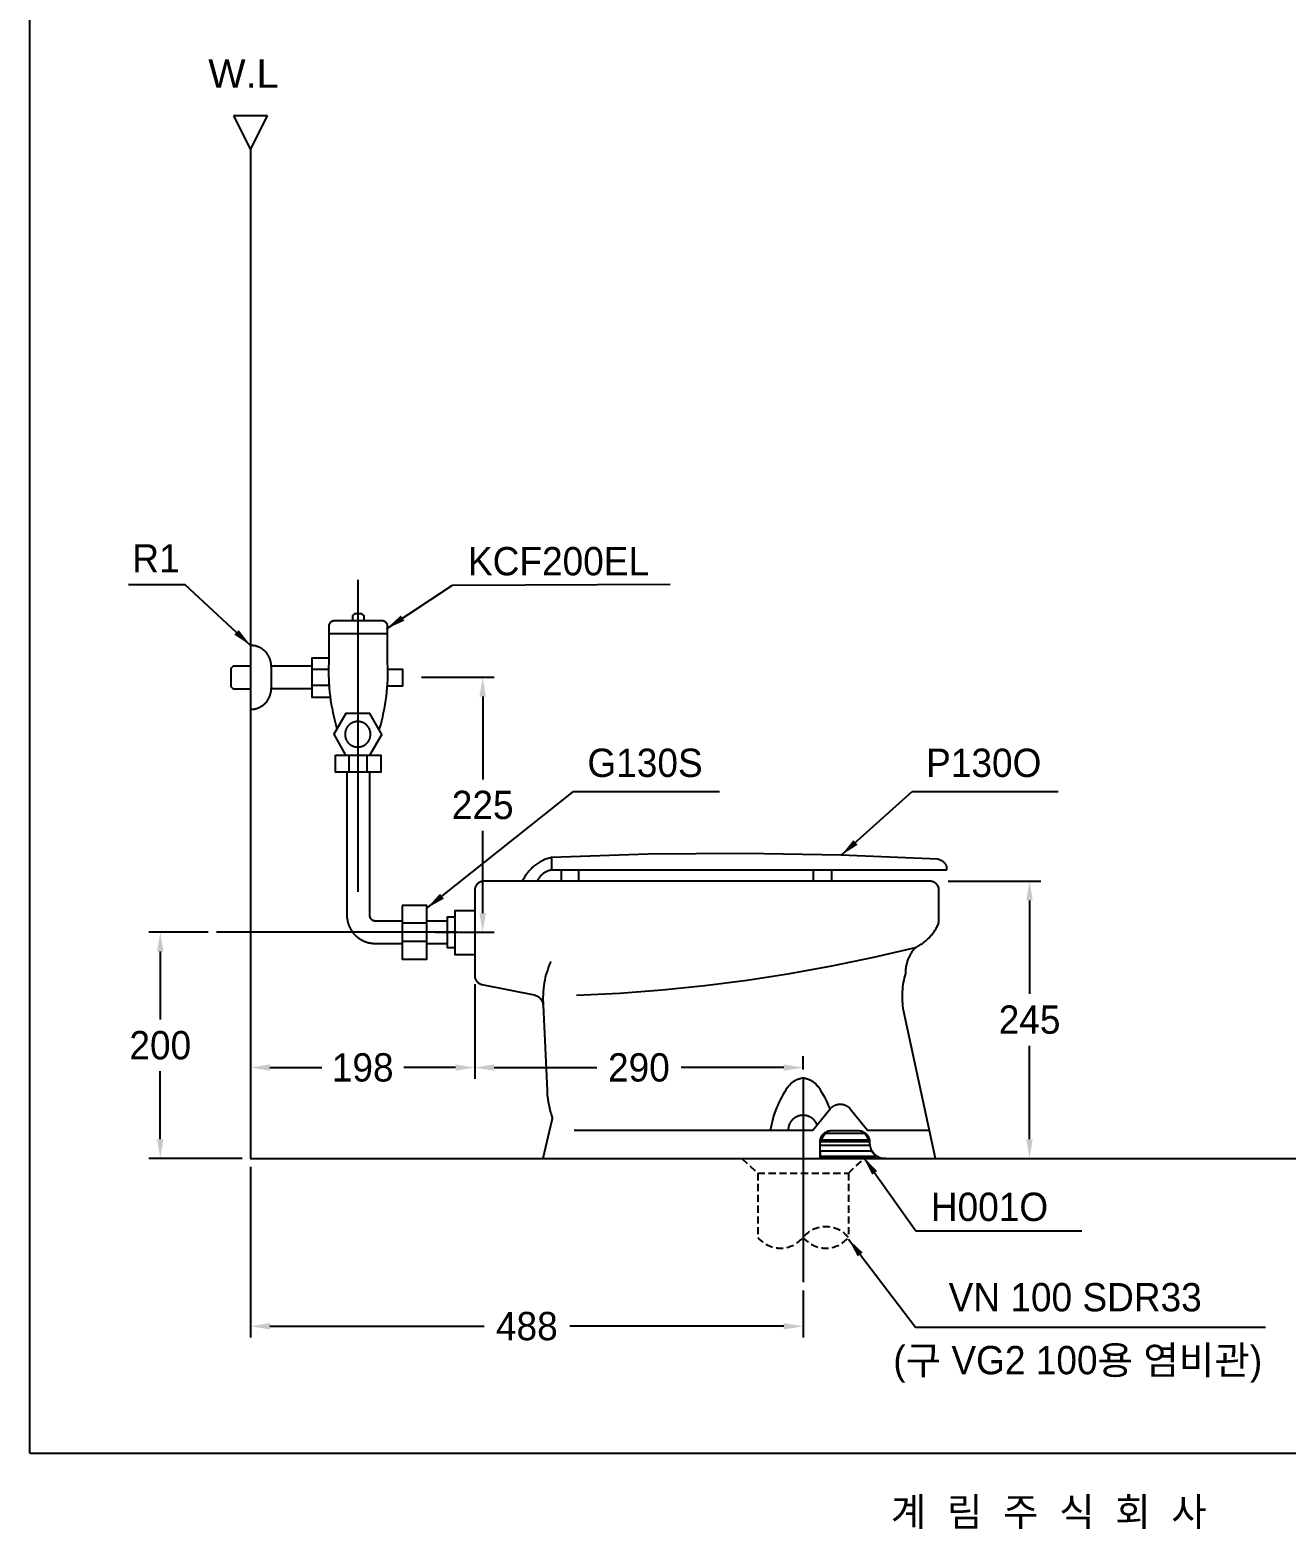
# Model space of a CAD drawing. Header units: millimetres. Extents: x 0 to 1800, y -67 to 2530.
# Drawn here: x 0 to 1110, y -67 to 1257 of the extents above; entities that cross this region are included whole.
import ezdxf
from ezdxf.enums import TextEntityAlignment as Align
from ezdxf.lldxf.tags import DXFTag

# ---------------------------------------------------------------- set-up
doc = ezdxf.new("R2010")
doc.units = ezdxf.units.MM
doc.linetypes.add('DASHED2', pattern=[9.525, 6.35, -3.175])
for name, color, linetype in [('TEXT', 7, 'Continuous'), ('내부선 및 부속', 4, 'Continuous'), ('도각라인', 255, 'Continuous'), ('외형선', 3, 'Continuous'), ('점선', 6, 'DASHED2'), ('중심선', 1, 'DASHED'), ('치수선', 7, 'Continuous')]:
    doc.layers.add(name, color=color, linetype=linetype)
doc.styles.add('____', font='')
doc.styles.add('타이틀', font='H2GTRM.TTF', dxfattribs={"height": 25})
doc.styles.get('____').set_extended_font_data('굴림')
tags = doc.linetypes.add('DASHDOT', pattern=[70, 31, -13, 13, -13]).pattern_tags.tags
tags[10:11] = [DXFTag(74, 4), DXFTag(75, 0), DXFTag(340, '0'), DXFTag(46, 0.0), DXFTag(50, 0.0), DXFTag(44, 0.0), DXFTag(45, 0.0)]
tags[8:9] = [DXFTag(74, 4), DXFTag(75, 0), DXFTag(340, '0'), DXFTag(46, 0.0), DXFTag(50, 0.0), DXFTag(44, 0.0), DXFTag(45, 0.0)]
tags[6:7] = [DXFTag(74, 4), DXFTag(75, 0), DXFTag(340, '0'), DXFTag(46, 0.0), DXFTag(50, 0.0), DXFTag(44, 0.0), DXFTag(45, 0.0)]
tags[4:5] = [DXFTag(74, 4), DXFTag(75, 0), DXFTag(340, '0'), DXFTag(46, 0.0), DXFTag(50, 0.0), DXFTag(44, 0.0), DXFTag(45, 0.0)]
tags = doc.linetypes.add('DASHED', pattern=[25.72, 12.86, -12.86]).pattern_tags.tags
tags[6:7] = [DXFTag(74, 4), DXFTag(75, 0), DXFTag(340, '0'), DXFTag(46, 0.0), DXFTag(50, 0.0), DXFTag(44, 0.0), DXFTag(45, 0.0)]
tags[4:5] = [DXFTag(74, 4), DXFTag(75, 0), DXFTag(340, '0'), DXFTag(46, 0.0), DXFTag(50, 0.0), DXFTag(44, 0.0), DXFTag(45, 0.0)]
doc.dimstyles.new('MSADIM', dxfattribs={"dimtxt": 33, "dimasz": 17, "dimexe": 10, "dimexo": 7.5, "dimgap": 10, "dimtad": 0, "dimtih": 1, "dimtoh": 1, "dimdec": 0, "dimzin": 1, "dimdsep": 46, "dimtxsty": '____', "dimcen": 11.25, "dimadec": 0, "dimazin": 0, "dimtfac": 1, "dimtdec": 0, "dimtix": 1, "dimtmove": 0, "dimatfit": 3, "dimfxl": 0, "dimtolj": 1, "dimtzin": 1, "dimarcsym": 0})

# ---------------------------------------------------------------- blocks, each defined once
blk = doc.blocks.new('*D2')
at = {"layer": '치수선', "color": 0, "linetype": 'Continuous', "lineweight": -2}
for p, q in [((811.2, 505.4), (893, 505.4)), ((883, 488.4), (883, 405.7)), ((883, 277.4), (883, 360)), ((807.4, 260.4), (893, 260.4))]:
    blk.add_line(p, q, dxfattribs=at)
at = {"layer": '치수선', "color": 0, "linetype": 'Continuous'}
for points in [[(880.1, 488.4), (885.8, 488.4), (883, 505.4)], [(880.1, 277.4), (885.8, 277.4), (883, 260.4)]]:
    blk.add_solid(points, dxfattribs=at)
at = {"layer": '치수선', "color": 0, "linetype": 'Continuous', "insert": (883, 382.9), "char_height": 25, "attachment_point": 5, "style": '____'}
blk.add_mtext('\\A1;245', dxfattribs=at)
blk = doc.blocks.new('*D4')
at = {"layer": '치수선', "color": 0, "linetype": 'Continuous', "lineweight": -2}
for p, q in [((345.8, 685.4), (409.9, 685.4)), ((399.9, 668.4), (399.9, 595.3)), ((399.9, 477.2), (399.9, 549.7)), ((358.1, 460.2), (409.9, 460.2))]:
    blk.add_line(p, q, dxfattribs=at)
at = {"layer": '치수선', "color": 0, "linetype": 'Continuous'}
for points in [[(397, 668.4), (402.7, 668.4), (399.9, 685.4)], [(397, 477.2), (402.7, 477.2), (399.9, 460.2)]]:
    blk.add_solid(points, dxfattribs=at)
at = {"layer": '치수선', "color": 0, "linetype": 'Continuous', "insert": (399.9, 572.5), "char_height": 25, "attachment_point": 5, "style": '____'}
blk.add_mtext('\\A1;225', dxfattribs=at)
blk = doc.blocks.new('*D6')
at = {"layer": '치수선', "color": 0, "linetype": 'Continuous', "lineweight": -2}
for p, q in [((392.9, 405.7), (392.9, 330.7)), ((194.9, 348.8), (194.9, 330.7)), ((211.9, 340.7), (257.8, 340.7)), ((375.9, 340.7), (330.1, 340.7))]:
    blk.add_line(p, q, dxfattribs=at)
at = {"layer": '치수선', "color": 0, "linetype": 'Continuous'}
for points in [[(211.9, 343.5), (211.9, 337.9), (194.9, 340.7)], [(375.9, 343.5), (375.9, 337.9), (392.9, 340.7)]]:
    blk.add_solid(points, dxfattribs=at)
at = {"layer": '치수선', "color": 0, "linetype": 'Continuous', "insert": (293.9, 340.7), "char_height": 25, "attachment_point": 5, "style": '____'}
blk.add_mtext('\\A1;198', dxfattribs=at)
blk = doc.blocks.new('*D37')
at = {"layer": '치수선', "color": 0, "linetype": 'Continuous', "lineweight": -2}
for p, q in [((392.9, 414.4), (392.9, 330.7)), ((682.9, 338.9), (682.9, 350.7)), ((409.9, 340.7), (500.6, 340.7)), ((665.9, 340.7), (575.2, 340.7))]:
    blk.add_line(p, q, dxfattribs=at)
at = {"layer": '치수선', "color": 0, "linetype": 'Continuous'}
for points in [[(409.9, 343.5), (409.9, 337.9), (392.9, 340.7)], [(665.9, 343.5), (665.9, 337.9), (682.9, 340.7)]]:
    blk.add_solid(points, dxfattribs=at)
at = {"layer": '치수선', "color": 0, "linetype": 'Continuous', "insert": (537.9, 340.7), "char_height": 25, "attachment_point": 5, "style": '____'}
blk.add_mtext('\\A1;290', dxfattribs=at)
blk = doc.blocks.new('*D38')
at = {"layer": '치수선', "color": 0, "linetype": 'Continuous', "lineweight": -2}
for p, q in [((194.9, 252.9), (194.9, 102.2)), ((682.9, 143.7), (682.9, 102.2)), ((211.9, 112.2), (401.1, 112.2)), ((665.9, 112.2), (476.8, 112.2))]:
    blk.add_line(p, q, dxfattribs=at)
at = {"layer": '치수선', "color": 0, "linetype": 'Continuous'}
for points in [[(211.9, 115), (211.9, 109.4), (194.9, 112.2)], [(665.9, 115), (665.9, 109.4), (682.9, 112.2)]]:
    blk.add_solid(points, dxfattribs=at)
at = {"layer": '치수선', "color": 0, "linetype": 'Continuous', "insert": (438.9, 112.2), "char_height": 25, "attachment_point": 5, "style": '____'}
blk.add_mtext('\\A1;488', dxfattribs=at)
blk = doc.blocks.new('*D39')
at = {"layer": '치수선', "color": 0, "linetype": 'Continuous', "lineweight": -2}
for p, q in [((157.4, 460.2), (105.1, 460.2)), ((115.1, 443.2), (115.1, 383.1)), ((115.1, 277.4), (115.1, 337.5)), ((187.4, 260.4), (105.1, 260.4))]:
    blk.add_line(p, q, dxfattribs=at)
at = {"layer": '치수선', "color": 0, "linetype": 'Continuous'}
for points in [[(112.3, 443.2), (117.9, 443.2), (115.1, 460.2)], [(112.3, 277.4), (117.9, 277.4), (115.1, 260.4)]]:
    blk.add_solid(points, dxfattribs=at)
at = {"layer": '치수선', "color": 0, "linetype": 'Continuous', "insert": (115.1, 360.3), "char_height": 25, "attachment_point": 5, "style": '____'}
blk.add_mtext('\\A1;200', dxfattribs=at)

msp = doc.modelspace()

# ---------------------------------------------------------------- linework, layer by layer
at = {"layer": '내부선 및 부속', "linetype": 'Continuous'}
for points in [[(295.1, 735.3), (295.1, 739.6), (293.1, 741.6), (286.8, 741.6), (284.8, 739.6), (284.8, 735.3)], [(315.9, 698), (315.9, 730.4), (315.9, 730.5), (315.9, 730.6), (315.9, 730.8), (315.9, 730.9), (315.9, 731), (315.9, 731.1), (315.9, 731.2), (315.8, 731.3), (315.8, 731.4), (315.8, 731.6), (315.7, 731.7), (315.7, 731.8), (315.7, 731.9), (315.6, 732), (315.6, 732.1), (315.5, 732.3), (315.5, 732.4), (315.4, 732.5), (315.4, 732.6), (315.3, 732.7), (315.3, 732.8), (315.2, 732.9), (315.1, 733), (315.1, 733.1), (315, 733.3), (314.9, 733.4), (314.8, 733.5), (314.7, 733.6), (314.7, 733.7), (314.6, 733.7), (314.5, 733.8), (314.4, 733.9), (314.3, 734), (314.2, 734.1), (314.1, 734.2), (314, 734.3), (313.9, 734.3), (313.8, 734.4), (313.7, 734.5), (313.6, 734.6), (313.5, 734.6), (313.3, 734.7), (313.2, 734.7), (313.1, 734.8), (313, 734.9), (312.9, 734.9), (312.8, 735), (312.7, 735), (312.5, 735), (312.4, 735.1), (312.3, 735.1), (312.2, 735.1), (312.1, 735.2), (312, 735.2), (311.8, 735.2), (311.7, 735.2), (311.6, 735.3), (311.5, 735.3), (311.4, 735.3), (311.3, 735.3), (311.2, 735.3), (311.1, 735.3), (268.9, 735.3), (268.8, 735.3), (268.7, 735.3), (268.6, 735.3), (268.5, 735.3), (268.4, 735.3), (268.3, 735.3), (268.1, 735.2), (268, 735.2), (267.9, 735.2), (267.8, 735.2), (267.7, 735.1), (267.6, 735.1), (267.4, 735.1), (267.3, 735), (267.2, 735), (267.1, 735), (267, 734.9), (266.9, 734.9), (266.8, 734.8), (266.6, 734.7), (266.5, 734.7), (266.4, 734.6), (266.3, 734.6), (266.2, 734.5), (266.1, 734.4), (266, 734.3), (265.9, 734.3), (265.8, 734.2), (265.7, 734.1), (265.6, 734), (265.5, 733.9), (265.4, 733.8), (265.3, 733.7), (265.2, 733.7), (265.1, 733.6), (265.1, 733.5), (265, 733.4), (264.9, 733.3), (264.8, 733.1), (264.8, 733), (264.7, 732.9), (264.6, 732.8), (264.6, 732.7), (264.5, 732.6), (264.4, 732.5), (264.4, 732.4), (264.3, 732.3), (264.3, 732.1), (264.2, 732), (264.2, 731.9), (264.2, 731.8), (264.1, 731.7), (264.1, 731.6), (264.1, 731.4), (264, 731.3), (264, 731.2), (264, 731.1), (264, 731), (264, 730.9), (264, 730.8), (264, 730.6), (263.9, 730.5), (263.9, 730.4), (263.9, 698)], [(263.9, 724), (315.9, 724)], [(213.1, 695.4), (213.1, 695.8), (213.1, 696.2), (213.1, 696.6), (213.1, 697), (213, 697.4), (213, 697.8), (212.9, 698.3), (212.8, 698.7), (212.8, 699.1), (212.7, 699.5), (212.6, 699.9), (212.4, 700.4), (212.3, 700.8), (212.2, 701.2), (212, 701.6), (211.9, 702.1), (211.7, 702.5), (211.5, 702.9), (211.3, 703.3), (211.1, 703.7), (210.9, 704.1), (210.7, 704.5), (210.4, 704.9), (210.2, 705.3), (209.9, 705.7), (209.6, 706.1), (209.4, 706.5), (209.1, 706.8), (208.8, 707.2), (208.5, 707.6), (208.1, 707.9), (207.8, 708.2), (207.5, 708.6), (207.1, 708.9), (206.8, 709.2), (206.4, 709.5), (206, 709.8), (205.7, 710.1), (205.3, 710.3), (204.9, 710.6), (204.5, 710.9), (204.1, 711.1), (203.7, 711.3), (203.3, 711.5), (202.9, 711.7), (202.5, 711.9), (202.1, 712.1), (201.6, 712.3), (201.2, 712.5), (200.8, 712.6), (200.4, 712.7), (199.9, 712.9), (199.5, 713), (199.1, 713.1), (198.7, 713.2), (198.3, 713.3), (197.8, 713.3), (197.4, 713.4), (197, 713.5), (196.6, 713.5), (196.2, 713.5), (195.8, 713.6), (195.3, 713.6), (194.9, 713.6)], [(263.9, 702.4), (249, 702.4), (249, 667.8), (265.2, 667.8)], [(194.9, 695.3), (179.5, 695.3), (177.5, 693.3), (177.5, 677.3), (179.5, 675.3), (194.9, 675.3)], [(249, 695.4), (213.1, 695.4), (213.1, 675.4), (249, 675.4)], [(263.9, 692.3), (249, 692.3)], [(263.9, 698), (263.8, 694.3), (263.8, 690.7), (263.8, 687), (263.9, 683.3), (264.1, 679.7), (264.4, 676), (264.7, 672.3), (265.1, 668.7), (265.6, 665.1), (266.2, 661.4), (266.8, 657.8), (267.5, 654.2), (268.3, 650.6), (269.2, 647.1), (270.1, 643.5), (271.1, 640)], [(308.8, 640), (309.8, 643.5), (310.7, 647.1), (311.6, 650.6), (312.4, 654.2), (313.1, 657.8), (313.7, 661.4), (314.3, 665.1), (314.8, 668.7), (315.2, 672.3), (315.5, 676), (315.8, 679.7), (316, 683.3), (316.1, 687), (316.1, 690.7), (316.1, 694.3), (315.9, 698)], [(315.5, 677.9), (329.5, 677.9), (329.5, 692.3), (316, 692.3)], [(194.9, 657.2), (195.6, 657.2), (196.2, 657.2), (196.8, 657.2), (197.4, 657.3), (198, 657.4), (198.6, 657.5), (199.3, 657.7), (199.9, 657.8), (200.4, 658), (201, 658.2), (201.6, 658.4), (202.2, 658.7), (202.8, 658.9), (203.3, 659.2), (203.9, 659.5), (204.4, 659.8), (204.9, 660.1), (205.4, 660.5), (205.9, 660.9), (206.4, 661.2), (206.9, 661.6), (207.4, 662.1), (207.8, 662.5), (208.2, 662.9), (208.7, 663.4), (209.1, 663.9), (209.4, 664.4), (209.8, 664.9), (210.2, 665.4), (210.5, 665.9), (210.8, 666.4), (211.1, 667), (211.4, 667.5), (211.6, 668.1), (211.9, 668.7), (212.1, 669.3), (212.3, 669.9), (212.5, 670.4), (212.6, 671.1), (212.8, 671.7), (212.9, 672.3), (213, 672.9), (213.1, 673.5), (213.1, 674.1), (213.1, 674.7), (213.1, 675.4)], [(249, 678.5), (265.2, 678.5)], [(300.1, 616.6), (310.8, 635), (300.2, 653.6), (279, 653.6), (268.3, 635.2), (278.8, 616.7)], [(300.8, 635.1), (300.8, 635.3), (300.8, 635.6), (300.8, 635.8), (300.8, 636.1), (300.8, 636.4), (300.7, 636.6), (300.7, 636.9), (300.6, 637.1), (300.6, 637.4), (300.5, 637.7), (300.5, 637.9), (300.4, 638.2), (300.3, 638.5), (300.2, 638.7), (300.1, 639), (300, 639.2), (299.9, 639.5), (299.8, 639.8), (299.7, 640), (299.6, 640.3), (299.4, 640.5), (299.3, 640.8), (299.1, 641), (299, 641.3), (298.8, 641.5), (298.7, 641.7), (298.5, 642), (298.3, 642.2), (298.1, 642.4), (297.9, 642.6), (297.7, 642.9), (297.5, 643.1), (297.3, 643.3), (297.1, 643.5), (296.9, 643.7), (296.7, 643.9), (296.4, 644), (296.2, 644.2), (296, 644.4), (295.7, 644.5), (295.5, 644.7), (295.2, 644.8), (295, 645), (294.7, 645.1), (294.5, 645.2), (294.2, 645.4), (294, 645.5), (293.7, 645.6), (293.4, 645.7), (293.2, 645.8), (292.9, 645.9), (292.6, 645.9), (292.4, 646), (292.1, 646.1), (291.9, 646.1), (291.6, 646.2), (291.3, 646.2), (291.1, 646.3), (290.8, 646.3), (290.6, 646.3), (290.3, 646.3), (290, 646.4), (289.8, 646.4), (289.5, 646.4), (289.3, 646.4), (289, 646.4), (288.8, 646.3), (288.5, 646.3), (288.3, 646.3), (288, 646.3), (287.8, 646.2), (287.5, 646.2), (287.2, 646.1), (287, 646.1), (286.7, 646), (286.4, 645.9), (286.2, 645.9), (285.9, 645.8), (285.7, 645.7), (285.4, 645.6), (285.1, 645.5), (284.9, 645.4), (284.6, 645.2), (284.4, 645.1), (284.1, 645), (283.9, 644.8), (283.6, 644.7), (283.4, 644.5), (283.1, 644.4), (282.9, 644.2), (282.7, 644), (282.4, 643.9), (282.2, 643.7), (282, 643.5), (281.8, 643.3), (281.6, 643.1), (281.4, 642.9), (281.2, 642.6), (281, 642.4), (280.8, 642.2), (280.6, 642), (280.4, 641.7), (280.3, 641.5), (280.1, 641.3), (279.9, 641), (279.8, 640.8), (279.7, 640.5), (279.5, 640.3), (279.4, 640), (279.3, 639.8), (279.2, 639.5), (279.1, 639.2), (279, 639), (278.9, 638.7), (278.8, 638.5), (278.7, 638.2), (278.6, 637.9), (278.6, 637.7), (278.5, 637.4), (278.4, 637.1), (278.4, 636.9), (278.4, 636.6), (278.3, 636.4), (278.3, 636.1), (278.3, 635.8), (278.3, 635.6), (278.3, 635.3), (278.3, 635.1), (278.3, 634.8), (278.3, 634.6), (278.3, 634.3), (278.3, 634.1), (278.3, 633.8), (278.4, 633.6), (278.4, 633.3), (278.4, 633), (278.5, 632.8), (278.6, 632.5), (278.6, 632.2), (278.7, 632), (278.8, 631.7), (278.9, 631.5), (279, 631.2), (279.1, 630.9), (279.2, 630.7), (279.3, 630.4), (279.4, 630.2), (279.5, 629.9), (279.7, 629.7), (279.8, 629.4), (279.9, 629.2), (280.1, 628.9), (280.3, 628.7), (280.4, 628.4), (280.6, 628.2), (280.8, 628), (281, 627.8), (281.2, 627.5), (281.4, 627.3), (281.6, 627.1), (281.8, 626.9), (282, 626.7), (282.2, 626.5), (282.4, 626.3), (282.7, 626.1), (282.9, 626), (283.1, 625.8), (283.4, 625.6), (283.6, 625.5), (283.9, 625.3), (284.1, 625.2), (284.4, 625.1), (284.6, 624.9), (284.9, 624.8), (285.1, 624.7), (285.4, 624.6), (285.7, 624.5), (285.9, 624.4), (286.2, 624.3), (286.4, 624.2), (286.7, 624.2), (287, 624.1), (287.2, 624), (287.5, 624), (287.8, 623.9), (288, 623.9), (288.3, 623.9), (288.5, 623.9), (288.8, 623.8), (289, 623.8), (289.3, 623.8), (289.5, 623.8), (289.8, 623.8), (290, 623.8), (290.3, 623.8), (290.6, 623.9), (290.8, 623.9), (291.1, 623.9), (291.3, 623.9), (291.6, 624), (291.9, 624), (292.1, 624.1), (292.4, 624.2), (292.6, 624.2), (292.9, 624.3), (293.2, 624.4), (293.4, 624.5), (293.7, 624.6), (294, 624.7), (294.2, 624.8), (294.5, 624.9), (294.7, 625.1), (295, 625.2), (295.2, 625.3), (295.5, 625.5), (295.7, 625.6), (296, 625.8), (296.2, 626), (296.4, 626.1), (296.7, 626.3), (296.9, 626.5), (297.1, 626.7), (297.3, 626.9), (297.5, 627.1), (297.7, 627.3), (297.9, 627.5), (298.1, 627.8), (298.3, 628), (298.5, 628.2), (298.7, 628.4), (298.8, 628.7), (299, 628.9), (299.1, 629.2), (299.3, 629.4), (299.4, 629.7), (299.6, 629.9), (299.7, 630.2), (299.8, 630.4), (299.9, 630.7), (300, 630.9), (300.1, 631.2), (300.2, 631.5), (300.3, 631.7), (300.4, 632), (300.5, 632.2), (300.5, 632.5), (300.6, 632.8), (300.6, 633), (300.7, 633.3), (300.7, 633.6), (300.8, 633.8), (300.8, 634.1), (300.8, 634.3), (300.8, 634.6), (300.8, 634.8), (300.8, 635.1)], [(269.9, 616.7), (309.9, 616.6), (309.9, 601.7), (269.9, 601.7), (269.9, 616.7)], [(281.9, 601.7), (281.9, 616.7)], [(297.9, 601.7), (297.9, 616.6)], [(279.9, 601.7), (279.9, 474.8), (280, 474.2), (280, 473.7), (280, 473.1), (280.1, 472.5), (280.2, 472), (280.3, 471.4), (280.4, 470.8), (280.5, 470.2), (280.6, 469.6), (280.7, 469.1), (280.9, 468.5), (281.1, 467.9), (281.3, 467.3), (281.5, 466.7), (281.7, 466.2), (281.9, 465.6), (282.2, 465), (282.4, 464.4), (282.7, 463.9), (283, 463.3), (283.3, 462.8), (283.7, 462.2), (284, 461.7), (284.4, 461.1), (284.7, 460.6), (285.1, 460.1), (285.5, 459.6), (285.9, 459.1), (286.4, 458.6), (286.8, 458.1), (287.3, 457.7), (287.7, 457.2), (288.2, 456.8), (288.7, 456.4), (289.2, 456), (289.7, 455.6), (290.2, 455.2), (290.7, 454.8), (291.3, 454.4), (291.8, 454.1), (292.3, 453.8), (292.9, 453.5), (293.5, 453.2), (294, 452.9), (294.6, 452.6), (295.2, 452.4), (295.7, 452.1), (296.3, 451.9), (296.9, 451.7), (297.5, 451.5), (298.1, 451.3), (298.6, 451.2), (299.2, 451), (299.8, 450.9), (300.4, 450.8), (301, 450.7), (301.5, 450.6), (302.1, 450.5), (302.7, 450.5), (303.3, 450.4), (303.8, 450.4), (304.4, 450.4), (328.7, 450.4)], [(299.9, 601.7), (299.9, 475.3), (299.9, 475.1), (300, 475), (300, 474.9), (300, 474.8), (300, 474.7), (300, 474.6), (300, 474.5), (300, 474.3), (300.1, 474.2), (300.1, 474.1), (300.1, 474), (300.2, 473.9), (300.2, 473.8), (300.2, 473.6), (300.3, 473.5), (300.3, 473.4), (300.4, 473.3), (300.4, 473.2), (300.5, 473.1), (300.6, 473), (300.6, 472.8), (300.7, 472.7), (300.8, 472.6), (300.8, 472.5), (300.9, 472.4), (301, 472.3), (301.1, 472.2), (301.1, 472.1), (301.2, 472), (301.3, 471.9), (301.4, 471.8), (301.5, 471.7), (301.6, 471.6), (301.7, 471.6), (301.8, 471.5), (301.9, 471.4), (302, 471.3), (302.1, 471.2), (302.2, 471.2), (302.3, 471.1), (302.4, 471), (302.5, 471), (302.6, 470.9), (302.8, 470.9), (302.9, 470.8), (303, 470.8), (303.1, 470.7), (303.2, 470.7), (303.3, 470.6), (303.4, 470.6), (303.6, 470.6), (303.7, 470.5), (303.8, 470.5), (303.9, 470.5), (304, 470.4), (304.1, 470.4), (304.3, 470.4), (304.4, 470.4), (304.5, 470.4), (304.6, 470.4), (304.7, 470.4), (304.8, 470.4), (328.7, 470.4)], [(801.9, 524.7), (716.6, 528.2), (631.3, 529.7), (546, 529.1), (460.7, 526.4)], [(460.7, 526.4), (459.7, 526.1), (458.7, 525.8), (457.7, 525.5), (456.7, 525.2), (455.7, 524.8), (454.7, 524.4), (453.7, 524), (452.7, 523.5), (451.8, 523), (450.8, 522.5), (449.9, 521.9), (448.9, 521.4), (448, 520.8), (447.1, 520.1), (446.3, 519.5), (445.4, 518.8), (444.6, 518.1), (443.7, 517.4), (442.9, 516.6), (442.2, 515.8), (441.4, 515), (440.7, 514.2), (440, 513.4), (439.3, 512.5), (438.7, 511.7), (438.1, 510.8), (437.5, 509.9), (436.9, 509), (436.4, 508.1), (435.9, 507.2), (435.4, 506.2), (434.9, 505.3)], [(460.7, 526.4), (460.7, 515.3)], [(810, 518.4), (809.8, 518.7), (809.7, 519), (809.5, 519.3), (809.4, 519.6), (809.2, 519.8), (809, 520.1), (808.8, 520.4), (808.6, 520.6), (808.4, 520.9), (808.1, 521.1), (807.9, 521.4), (807.7, 521.6), (807.4, 521.8), (807.2, 522.1), (806.9, 522.3), (806.7, 522.5), (806.4, 522.7), (806.1, 522.9), (805.8, 523.1), (805.5, 523.2), (805.3, 523.4), (805, 523.6), (804.7, 523.7), (804.4, 523.9), (804.1, 524), (803.7, 524.1), (803.4, 524.2), (803.1, 524.3), (802.8, 524.4), (802.5, 524.5), (802.2, 524.6), (801.9, 524.7)], [(810, 515.3), (810, 518.4)], [(460.7, 515.3), (460.2, 515.1), (459.7, 515), (459.2, 514.9), (458.7, 514.7), (458.2, 514.6), (457.7, 514.4), (457.2, 514.2), (456.7, 514), (456.3, 513.7), (455.8, 513.5), (455.3, 513.2), (454.9, 513), (454.4, 512.7), (454, 512.4), (453.5, 512.1), (453.1, 511.8), (452.7, 511.4), (452.3, 511.1), (451.9, 510.8), (451.5, 510.4), (451.1, 510), (450.7, 509.6), (450.4, 509.2), (450, 508.8), (449.7, 508.4), (449.4, 508), (449.1, 507.6), (448.8, 507.1), (448.5, 506.7), (448.2, 506.3), (448, 505.8), (447.7, 505.4)], [(460.7, 515.3), (810, 515.3)], [(469.3, 515.3), (469.3, 505.4)], [(484.4, 515.3), (484.4, 505.4)], [(691.7, 515.3), (691.7, 505.4)], [(707.9, 515.3), (707.9, 505.4)], [(328.7, 483.9), (328.7, 436.5), (350.6, 436.5), (350.6, 483.9), (328.7, 483.9)], [(392.9, 479.1), (375.4, 479.1), (375.4, 440.6), (392.9, 440.6)], [(350.6, 468.4), (328.7, 468.4)], [(350.6, 470.4), (368.5, 470.4)], [(375.4, 473.6), (368.5, 473.6), (368.5, 446.8), (375.4, 446.8)], [(350.6, 452.2), (328.7, 452.2)], [(350.6, 450.4), (368.5, 450.4)], [(682.9, 331.4), (682.4, 331.3), (681.9, 331.2), (681.4, 331.1), (680.9, 331), (680.5, 330.9), (680, 330.8), (679.5, 330.6), (679, 330.5), (678.5, 330.3), (678, 330.1), (677.5, 329.9), (677, 329.7), (676.6, 329.5), (676.1, 329.2), (675.6, 329), (675.2, 328.7), (674.8, 328.5), (674.3, 328.2), (673.9, 327.9), (673.5, 327.6), (673.1, 327.2), (672.6, 326.9), (672.3, 326.6), (671.9, 326.2), (671.5, 325.9), (671.1, 325.5), (670.8, 325.1), (670.5, 324.7), (670.1, 324.4), (669.8, 324), (669.5, 323.6), (669.2, 323.1), (667.8, 321), (666.4, 318.9), (665.1, 316.7), (663.9, 314.4), (662.7, 312.2), (661.5, 309.8), (660.5, 307.5), (659.5, 305.1), (658.5, 302.7), (657.7, 300.3), (656.9, 297.8), (656.1, 295.4), (655.5, 292.9), (654.9, 290.4), (654.4, 287.9), (653.9, 285.4)], [(706.8, 304.2), (705.8, 306.7), (704.7, 309.1), (703.5, 311.6), (702.3, 314), (701, 316.3), (699.6, 318.6), (698.2, 320.9), (696.7, 323.1), (696.4, 323.6), (696.1, 324), (695.8, 324.4), (695.4, 324.7), (695.1, 325.1), (694.7, 325.5), (694.4, 325.9), (694, 326.2), (693.6, 326.6), (693.2, 326.9), (692.8, 327.2), (692.4, 327.6), (692, 327.9), (691.6, 328.2), (691.1, 328.5), (690.7, 328.7), (690.2, 329), (689.8, 329.2), (689.3, 329.5), (688.8, 329.7), (688.4, 329.9), (687.9, 330.1), (687.4, 330.3), (686.9, 330.5), (686.4, 330.6), (685.9, 330.8), (685.4, 330.9), (684.9, 331), (684.4, 331.1), (683.9, 331.2), (683.4, 331.3), (682.9, 331.4)], [(691.6, 285.4), (706.9, 304.4), (707.1, 304.6), (707.4, 304.8), (707.6, 305.1), (707.8, 305.3), (708, 305.5), (708.3, 305.7), (708.5, 305.9), (708.8, 306.1), (709.1, 306.3), (709.3, 306.5), (709.6, 306.7), (709.9, 306.8), (710.2, 307), (710.5, 307.1), (710.8, 307.3), (711, 307.4), (711.4, 307.6), (711.7, 307.7), (712, 307.8), (712.3, 307.9), (712.6, 308), (712.9, 308.1), (713.2, 308.1), (713.5, 308.2), (713.8, 308.3), (714.2, 308.3), (714.5, 308.4), (714.8, 308.4), (715.1, 308.4), (715.4, 308.4), (715.7, 308.4), (716, 308.4), (716.4, 308.4), (716.7, 308.4), (717, 308.4), (717.3, 308.3), (717.6, 308.3), (717.9, 308.2), (718.3, 308.1), (718.6, 308.1), (718.9, 308), (719.2, 307.9), (719.5, 307.8), (719.8, 307.7), (720.1, 307.6), (720.4, 307.4), (720.7, 307.3), (721, 307.1), (721.3, 307), (721.6, 306.8), (721.9, 306.7), (722.1, 306.5), (722.4, 306.3), (722.7, 306.1), (722.9, 305.9), (723.2, 305.7), (723.4, 305.5), (723.7, 305.3), (723.9, 305.1), (724.1, 304.8), (724.3, 304.6), (724.5, 304.4), (739.9, 285.4)], [(695.3, 290), (695.2, 290.3), (695.1, 290.5), (695, 290.7), (694.9, 291), (694.8, 291.2), (694.6, 291.5), (694.5, 291.7), (694.4, 292), (694.2, 292.2), (694.1, 292.4), (693.9, 292.7), (693.8, 292.9), (693.6, 293.2), (693.4, 293.4), (693.3, 293.6), (693.1, 293.8), (692.9, 294.1), (692.7, 294.3), (692.5, 294.5), (692.3, 294.7), (692.1, 294.9), (691.9, 295.1), (691.6, 295.3), (691.4, 295.5), (691.2, 295.7), (691, 295.9), (690.7, 296), (690.5, 296.2), (690.2, 296.4), (690, 296.5), (689.7, 296.7), (689.5, 296.9), (689.2, 297), (688.9, 297.1), (688.7, 297.3), (688.4, 297.4), (688.1, 297.5), (687.8, 297.6), (687.6, 297.7), (687.3, 297.8), (687, 297.9), (686.7, 298), (686.4, 298.1), (686.2, 298.2), (685.9, 298.2), (685.6, 298.3), (685.3, 298.4), (685, 298.4), (684.7, 298.5), (684.4, 298.5), (684.2, 298.5), (683.9, 298.5), (683.6, 298.6), (683.3, 298.6), (683, 298.6), (682.7, 298.6), (682.5, 298.6), (682.2, 298.6), (681.9, 298.5), (681.6, 298.5), (681.4, 298.5), (681.1, 298.4), (680.8, 298.4), (680.6, 298.4), (680.3, 298.3), (680.1, 298.3), (679.8, 298.2), (679.5, 298.1), (679.3, 298.1), (679, 298), (678.7, 297.9), (678.5, 297.8), (678.2, 297.7), (678, 297.6), (677.7, 297.5), (677.4, 297.4), (677.2, 297.3), (676.9, 297.1), (676.7, 297), (676.4, 296.9), (676.2, 296.7), (675.9, 296.6), (675.7, 296.4), (675.4, 296.2), (675.2, 296.1), (674.9, 295.9), (674.7, 295.7), (674.5, 295.5), (674.3, 295.3), (674, 295.1), (673.8, 294.9), (673.6, 294.7), (673.4, 294.5), (673.2, 294.3), (673, 294.1), (672.8, 293.8), (672.6, 293.6), (672.4, 293.4), (672.2, 293.1), (672.1, 292.9), (671.9, 292.6), (671.7, 292.4), (671.6, 292.1), (671.4, 291.9), (671.3, 291.6), (671.2, 291.3), (671, 291.1), (670.9, 290.8), (670.8, 290.5), (670.7, 290.3), (670.6, 290), (670.5, 289.7), (670.4, 289.5), (670.3, 289.2), (670.2, 288.9), (670.1, 288.6), (670.1, 288.4), (670, 288.1), (670, 287.8), (669.9, 287.5), (669.9, 287.3), (669.8, 287), (669.8, 286.7), (669.8, 286.4), (669.8, 286.2), (669.7, 285.9), (669.7, 285.6), (669.7, 285.4)], [(480.6, 285.4), (691.6, 285.4)], [(698, 260.4), (698, 275.3), (698, 275.5), (698, 275.7), (698, 275.9), (698, 276.2), (698.1, 276.4), (698.1, 276.6), (698.1, 276.9), (698.2, 277.1), (698.2, 277.3), (698.3, 277.6), (698.4, 277.8), (698.4, 278), (698.5, 278.3), (698.6, 278.5), (698.7, 278.7), (698.8, 278.9), (698.9, 279.2), (699, 279.4), (699.1, 279.6), (699.2, 279.9), (699.3, 280.1), (699.5, 280.3), (699.6, 280.5), (699.8, 280.7), (699.9, 280.9), (700.1, 281.1), (700.2, 281.3), (700.4, 281.5), (700.6, 281.7), (700.7, 281.9), (700.9, 282.1), (701.1, 282.3), (701.3, 282.5), (701.5, 282.6), (701.7, 282.8), (701.9, 283), (702.1, 283.1), (702.3, 283.3), (702.5, 283.4), (702.7, 283.5), (702.9, 283.7), (703.2, 283.8), (703.4, 283.9), (703.6, 284), (703.8, 284.1), (704.1, 284.2), (704.3, 284.3), (704.5, 284.4), (704.8, 284.5), (705, 284.6), (705.2, 284.7), (705.5, 284.7), (705.7, 284.8), (705.9, 284.8), (706.2, 284.9), (706.4, 284.9), (706.6, 284.9), (706.9, 285), (707.1, 285), (707.3, 285), (707.5, 285), (707.8, 285), (731.6, 285), (731.9, 285), (732.1, 285), (732.3, 285), (732.5, 285), (732.8, 285), (733, 284.9), (733.2, 284.9), (733.5, 284.9), (733.7, 284.8), (733.9, 284.8), (734.1, 284.7), (734.4, 284.7), (734.6, 284.6), (734.8, 284.5), (735.1, 284.4), (735.3, 284.3), (735.5, 284.2), (735.8, 284.1), (736, 284), (736.2, 283.9), (736.4, 283.8), (736.7, 283.7), (736.9, 283.5), (737.1, 283.4), (737.3, 283.3), (737.5, 283.1), (737.7, 283), (737.9, 282.8), (738.1, 282.6), (738.3, 282.5), (738.5, 282.3), (738.7, 282.1), (738.9, 281.9), (739.1, 281.7), (739.2, 281.5), (739.4, 281.3), (739.6, 281.1), (739.7, 280.9), (739.9, 280.7), (740, 280.5), (740.1, 280.3), (740.3, 280.1), (740.4, 279.9), (740.5, 279.6), (740.6, 279.4), (740.7, 279.2), (740.8, 278.9), (740.9, 278.7), (741, 278.5), (741.1, 278.3), (741.2, 278), (741.2, 277.8), (741.3, 277.6), (741.4, 277.3), (741.4, 277.1), (741.5, 276.9), (741.5, 276.6), (741.5, 276.4), (741.6, 276.2), (741.6, 275.9), (741.6, 275.7), (741.6, 275.5), (741.6, 275.3), (741.6, 275)], [(741.3, 276.7), (698.5, 276.7), (702.3, 282.8), (737.6, 282.8), (741.3, 276.7)], [(739.9, 285.4), (794.5, 285.4)], [(741.5, 275.3), (741.7, 271.9), (698, 271.9), (698, 275.3), (741.5, 275.3)], [(747.5, 262.1), (698.3, 262.1), (698.3, 267.2), (743.4, 267.2), (747.5, 262.1)], [(741.6, 274.7), (741.6, 274.4), (741.6, 274), (741.7, 273.7), (741.7, 273.4), (741.7, 273.1), (741.8, 272.7), (741.8, 272.4), (741.9, 272.1), (741.9, 271.7), (742, 271.4), (742.1, 271.1), (742.2, 270.7), (742.3, 270.4), (742.4, 270.1), (742.5, 269.7), (742.6, 269.4), (742.8, 269.1), (742.9, 268.7), (743.1, 268.4), (743.2, 268.1), (743.4, 267.8), (743.6, 267.5), (743.8, 267.2), (744, 266.8), (744.2, 266.5), (744.4, 266.2), (744.6, 265.9), (744.8, 265.7), (745.1, 265.4), (745.3, 265.1), (745.6, 264.8), (745.8, 264.6), (746.1, 264.3), (746.4, 264), (746.6, 263.8), (746.9, 263.6), (747.2, 263.3), (747.5, 263.1), (747.8, 262.9), (748.1, 262.7), (748.4, 262.5), (748.7, 262.3), (749, 262.1), (749.4, 262), (749.7, 261.8), (750, 261.6), (750.3, 261.5), (750.7, 261.4), (751, 261.2), (751.3, 261.1), (751.7, 261), (752, 260.9), (752.3, 260.8), (752.7, 260.7), (753, 260.7), (753.3, 260.6), (753.7, 260.5), (754, 260.5), (754.3, 260.5), (754.7, 260.4), (755, 260.4), (755.3, 260.4), (755.6, 260.4), (755.9, 260.4)]]:
    msp.add_lwpolyline(points, dxfattribs=at)
at = {"layer": '도각라인', "color": 7}
for q in [(0, 2530), (1800, 0)]:
    msp.add_line((0, 0), q, dxfattribs=at)
at = {"layer": '외형선', "linetype": 'Continuous'}
for points in [[(209.9, 1181.5), (179.9, 1181.5)], [(179.9, 1181.5), (194.9, 1151.5)], [(194.9, 1151.5), (209.9, 1181.5)], [(194.9, 1151.5), (194.9, 260.4), (925.4, 260.4)], [(802.9, 468.8), (802.9, 497.5), (802.9, 497.7), (802.9, 497.9), (802.9, 498.1), (802.9, 498.3), (802.9, 498.4), (802.8, 498.6), (802.8, 498.8), (802.8, 499), (802.7, 499.2), (802.7, 499.4), (802.6, 499.6), (802.6, 499.7), (802.5, 499.9), (802.4, 500.1), (802.4, 500.3), (802.3, 500.5), (802.2, 500.7), (802.1, 500.9), (802, 501), (802, 501.2), (801.9, 501.4), (801.7, 501.6), (801.6, 501.7), (801.5, 501.9), (801.4, 502.1), (801.3, 502.2), (801.2, 502.4), (801, 502.6), (800.9, 502.7), (800.7, 502.9), (800.6, 503), (800.4, 503.2), (800.3, 503.3), (800.1, 503.4), (800, 503.6), (799.8, 503.7), (799.7, 503.8), (799.5, 503.9), (799.3, 504.1), (799.1, 504.2), (799, 504.3), (798.8, 504.4), (798.6, 504.5), (798.4, 504.6), (798.3, 504.6), (798.1, 504.7), (797.9, 504.8), (797.7, 504.9), (797.5, 504.9), (797.3, 505), (797.1, 505.1), (797, 505.1), (796.8, 505.1), (796.6, 505.2), (796.4, 505.2), (796.2, 505.3), (796, 505.3), (795.8, 505.3), (795.7, 505.3), (795.5, 505.3), (795.3, 505.4), (795.1, 505.4), (400.9, 505.4), (400.8, 505.4), (400.6, 505.4), (400.4, 505.3), (400.2, 505.3), (400, 505.3), (399.9, 505.3), (399.7, 505.3), (399.5, 505.2), (399.3, 505.2), (399.1, 505.1), (398.9, 505.1), (398.7, 505.1), (398.6, 505), (398.4, 504.9), (398.2, 504.9), (398, 504.8), (397.8, 504.7), (397.6, 504.6), (397.4, 504.6), (397.3, 504.5), (397.1, 504.4), (396.9, 504.3), (396.7, 504.2), (396.6, 504.1), (396.4, 503.9), (396.2, 503.8), (396.1, 503.7), (395.9, 503.6), (395.7, 503.4), (395.6, 503.3), (395.4, 503.2), (395.3, 503), (395.1, 502.9), (395, 502.7), (394.9, 502.6), (394.7, 502.4), (394.6, 502.2), (394.5, 502.1), (394.4, 501.9), (394.2, 501.7), (394.1, 501.6), (394, 501.4), (393.9, 501.2), (393.8, 501), (393.7, 500.9), (393.7, 500.7), (393.6, 500.5), (393.5, 500.3), (393.4, 500.1), (393.4, 499.9), (393.3, 499.7), (393.2, 499.6), (393.2, 499.4), (393.2, 499.2), (393.1, 499), (393.1, 498.8), (393, 498.6), (393, 498.4), (393, 498.3), (393, 498.1), (393, 497.9), (392.9, 497.7), (392.9, 497.5), (392.9, 421.9), (392.9, 421.8), (392.9, 421.6), (393, 421.4), (393, 421.3), (393, 421.1), (393, 421), (393, 420.8), (393, 420.6), (393.1, 420.5), (393.1, 420.3), (393.1, 420.1), (393.2, 420), (393.2, 419.8), (393.3, 419.6), (393.3, 419.5), (393.4, 419.3), (393.4, 419.1), (393.5, 419), (393.6, 418.8), (393.6, 418.7), (393.7, 418.5), (393.8, 418.3), (393.9, 418.2), (394, 418), (394, 417.9), (394.1, 417.7), (394.2, 417.6), (394.3, 417.4), (394.4, 417.3), (394.5, 417.1), (394.6, 417), (394.8, 416.8), (394.9, 416.7), (395, 416.6), (395.1, 416.4), (395.2, 416.3), (395.4, 416.2), (395.5, 416.1), (395.6, 415.9), (395.8, 415.8), (395.9, 415.7), (396, 415.6), (396.2, 415.5), (396.3, 415.4), (396.5, 415.3), (396.6, 415.2), (396.7, 415.1), (396.9, 415), (397, 414.9), (397.2, 414.9), (397.3, 414.8), (397.5, 414.7), (397.7, 414.6), (397.8, 414.6), (398, 414.5), (398.1, 414.4), (398.3, 414.4), (398.4, 414.3), (398.6, 414.3), (398.7, 414.2), (398.9, 414.2), (399.1, 414.1), (399.2, 414.1), (445.5, 404.9), (445.7, 404.8), (445.8, 404.8), (446, 404.7), (446.2, 404.7), (446.4, 404.6), (446.6, 404.5), (446.8, 404.5), (447, 404.4), (447.2, 404.3), (447.4, 404.2), (447.5, 404.2), (447.7, 404.1), (447.9, 404), (448.1, 403.9), (448.3, 403.8), (448.5, 403.7), (448.6, 403.6), (448.8, 403.4), (449, 403.3), (449.2, 403.2), (449.3, 403.1), (449.5, 402.9), (449.7, 402.8), (449.8, 402.7), (450, 402.5), (450.2, 402.4), (450.3, 402.2), (450.5, 402.1), (450.6, 401.9), (450.8, 401.8), (450.9, 401.6), (451, 401.4), (451.2, 401.3), (451.3, 401.1), (451.4, 400.9), (451.6, 400.8), (451.7, 400.6), (451.8, 400.4), (451.9, 400.2), (452, 400), (452.1, 399.8), (452.2, 399.7), (452.3, 399.5), (452.4, 399.3), (452.5, 399.1), (452.6, 398.9), (452.6, 398.7), (452.7, 398.5), (452.8, 398.3), (452.8, 398.1), (452.9, 397.9), (453, 397.7), (453, 397.5), (453.1, 397.3), (453.1, 397.1), (453.1, 396.9), (453.2, 396.7), (453.2, 396.5), (453.2, 396.3), (453.3, 396.1), (453.3, 395.9), (453.3, 395.7), (456.8, 320.4)], [(782.2, 446.8), (783, 447.2), (783.9, 447.6), (784.7, 448.1), (785.6, 448.6), (786.4, 449.1), (787.2, 449.6), (788, 450.1), (788.8, 450.7), (789.5, 451.3), (790.3, 451.9), (791.1, 452.5), (791.8, 453.1), (792.5, 453.8), (793.2, 454.4), (793.9, 455.1), (794.6, 455.8), (795.3, 456.6), (795.9, 457.3), (796.6, 458), (797.2, 458.8), (797.8, 459.6), (798.3, 460.4), (798.9, 461.2), (799.4, 462), (799.9, 462.8), (800.4, 463.6), (800.9, 464.5), (801.3, 465.3), (801.8, 466.2), (802.2, 467), (802.6, 467.9), (802.9, 468.8)], [(482.9, 404.7), (520.7, 406.5), (558.4, 409.4), (596.1, 413.2), (633.6, 418), (671.1, 423.8), (708.3, 430.5), (745.4, 438.2), (782.2, 446.8)], [(773.6, 423.8), (773.6, 424.6), (773.6, 425.3), (773.7, 426.1), (773.7, 426.9), (773.8, 427.7), (773.9, 428.4), (774, 429.2), (774.1, 430), (774.3, 430.8), (774.5, 431.5), (774.6, 432.3), (774.8, 433.1), (775.1, 433.8), (775.3, 434.6), (775.5, 435.3), (775.8, 436.1), (776.1, 436.8), (776.4, 437.5), (776.7, 438.3), (777.1, 439), (777.4, 439.7), (777.8, 440.4), (778.2, 441.1), (778.6, 441.7), (779, 442.4), (779.4, 443.1), (779.8, 443.7), (780.3, 444.4), (780.7, 445), (781.2, 445.6), (781.7, 446.2), (782.2, 446.8)], [(460, 434.3), (459, 432.1), (458.1, 429.8), (457.3, 427.4), (456.5, 425), (455.8, 422.7), (455.2, 420.2), (454.7, 417.8), (454.2, 415.3), (453.9, 412.9), (453.6, 410.4), (453.3, 407.9), (453.2, 405.4), (453.1, 403), (453.1, 400.5), (453.2, 398), (453.3, 395.6)], [(771.7, 391.3), (771.3, 393.3), (771.1, 395.3), (770.9, 397.4), (770.7, 399.4), (770.6, 401.5), (770.6, 403.5), (770.6, 405.6), (770.7, 407.6), (770.9, 409.7), (771.1, 411.8), (771.3, 413.8), (771.7, 415.8), (772.1, 417.9), (772.5, 419.9), (773, 421.8), (773.6, 423.8)], [(799.9, 260.4), (771.7, 391.3)], [(456.8, 320.4), (456.8, 319), (456.9, 317.6), (457, 316.2), (457.1, 314.8), (457.3, 313.4), (457.5, 312.1), (457.7, 310.7), (457.9, 309.3), (458.2, 307.9), (458.5, 306.5), (458.8, 305.2), (459.1, 303.8), (459.5, 302.5), (459.9, 301.1), (460.3, 299.8), (460.8, 298.4), (460.9, 298.2), (460.9, 298.1), (460.9, 298), (461, 297.8), (461, 297.7), (461, 297.5), (461.1, 297.4), (461.1, 297.3), (461.1, 297.1), (461.1, 297), (461.2, 296.8), (461.2, 296.7), (461.2, 296.5), (461.2, 296.4), (461.2, 296.3), (461.2, 296.1), (461.2, 296), (461.2, 295.8), (461.2, 295.7), (461.2, 295.5), (461.2, 295.4), (461.2, 295.2), (461.2, 295.1), (461.2, 295), (461.2, 294.8), (461.1, 294.7), (461.1, 294.5), (461.1, 294.4), (461.1, 294.2), (461, 294.1), (452.9, 260.4)], [(452.9, 260.4), (799.9, 260.4)], [(755.9, 260.4), (698, 260.4)], [(868.8, 260.4), (1730.8, 260.4)]]:
    msp.add_lwpolyline(points, dxfattribs=at)
at = {"layer": '점선'}
for points in [[(628.9, 260.4), (642.9, 247.4), (722.9, 247.4), (737, 260.4)], [(642.9, 247.4), (642.9, 190.6)], [(722.9, 247.4), (722.9, 190.6)]]:
    msp.add_lwpolyline(points, dxfattribs=at)
for centre, start, end in [((702.9, 174.2), 39.3922, 140.6383), ((662.9, 207.1), 219.4224, 320.5471), ((702.9, 207.1), 219.4531, 320.5774)]:
    msp.add_arc(centre, 25.9, start, end, dxfattribs=at)
at = {"layer": '중심선', "linetype": 'DASHDOT'}
for points in [[(289.9, 495.8), (289.9, 771.6)], [(377.2, 460.2), (164.9, 460.2)], [(682.9, 331.4), (682.9, 151.2)]]:
    msp.add_lwpolyline(points, dxfattribs=at)
at = {"layer": '치수선', "linetype": 'Continuous'}
msp.add_line((799.2, 111.3), (1091.5, 111.3), dxfattribs=at)

# ---------------------------------------------------------------- texts
at = {"layer": 'TEXT', "style": '타이틀'}
for s, p in [('H001O', (847.6, 217.7)), ('계  림  주  식  회  사', (900, -51.7))]:
    msp.add_text(s, height=25, dxfattribs=at).set_placement(p, align=Align.MIDDLE_CENTER)
at = {"layer": 'TEXT', "char_height": 25, "attachment_point": 1, "line_spacing_factor": 0.963855, "style": '타이틀'}
for s, insert, width in [('\\fArial;W.L', (157.5, 1231.2), 248.993), ('\\A1;R1', (90.4, 803), 248.993), ('\\A1;KCF200EL', (386.9, 800.5), 248.993), ('\\A1;G130S', (492.4, 622.4), 248.993), ('\\A1;P130O', (791.6, 622.4), 248.993), ('\\A1;VN 100 SDR33', (811.5, 150.4), 379.657), ('\\A1;(구 VG2 100{\\fGulim|b0|i0|c129|p50;용 염비관)}', (762.6, 94.8), 379.657)]:
    msp.add_mtext(s, dxfattribs=dict(at, insert=insert, width=width))

# ---------------------------------------------------------------- dimensions: what is measured, and where the dimension line sits
at = {"layer": '치수선', "linetype": 'Continuous'}
dim = msp.add_linear_dim(base=(399.9, 460.2), p1=(338.3, 685.4), p2=(350.6, 460.2), angle=90, text='225', dimstyle='MSADIM', override={"dimtxt": 25}, dxfattribs=at)
dim.commit()
dim.dimension.update_dxf_attribs({"geometry": '*D4', "text_midpoint": (399.9, 572.5), "dimtype": 160})
dim = msp.add_linear_dim(base=(883, 260.4), p1=(803.7, 505.4), p2=(799.9, 260.4), angle=90, text='245', dimstyle='MSADIM', override={"dimtxt": 25}, dxfattribs=at)
dim.commit()
dim.dimension.update_dxf_attribs({"geometry": '*D2', "text_midpoint": (883, 382.9)})
dim = msp.add_linear_dim(base=(115.1, 260.4), p1=(164.9, 460.2), p2=(194.9, 260.4), angle=90, dimstyle='MSADIM', override={"dimtxt": 25}, dxfattribs=at)
dim.commit()
dim.dimension.update_dxf_attribs({"geometry": '*D39', "text_midpoint": (115.1, 360.3), "dimtype": 160})
dim = msp.add_linear_dim(base=(194.9, 340.7), p1=(392.9, 413.2), p2=(194.9, 356.3), text='198', dimstyle='MSADIM', override={"dimtxt": 25}, dxfattribs=at)
dim.commit()
dim.dimension.update_dxf_attribs({"geometry": '*D6', "text_midpoint": (293.9, 340.7)})
for base, p1, p2, picture, middle in [((392.9, 340.7), (682.9, 331.4), (392.9, 421.9), '*D37', (537.9, 340.7)), ((682.9, 112.2), (194.9, 260.4), (682.9, 151.2), '*D38', (438.9, 112.2))]:
    dim = msp.add_linear_dim(base=base, p1=p1, p2=p2, dimstyle='MSADIM', override={"dimtxt": 25}, dxfattribs=at)
    dim.commit()
    dim.dimension.update_dxf_attribs({"geometry": picture, "text_midpoint": middle})

# ---------------------------------------------------------------- leaders
for points in [[(194.9, 713.6), (137, 767.2), (86.9, 767.2)], [(314.9, 728.3), (373.3, 766.9), (565.4, 767.8)], [(350.6, 481.5), (480.1, 584.6), (609.2, 584.6)], [(716.6, 528.2), (779.2, 584.6), (908.3, 584.6)], [(736.3, 261.6), (782.5, 196.6), (929.2, 196.6)], [(723, 189.2), (782.2, 111.3), (799.2, 111.3)]]:
    msp.add_leader(points, dimstyle='MSADIM', override={"dimtxt": 25}, dxfattribs=at)

doc.saveas('drawing.dxf')
